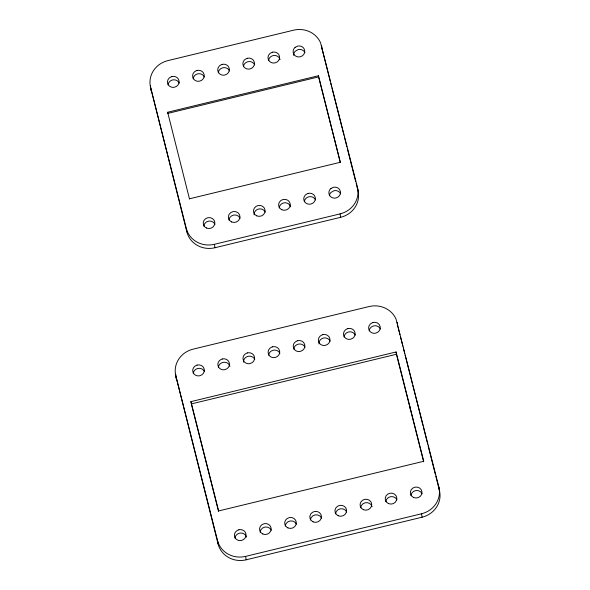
<?xml version="1.0" encoding="UTF-8"?>
<svg xmlns="http://www.w3.org/2000/svg" width="590" height="590" viewBox="0 0 590 590"><rect width="100%" height="100%" fill="white"/><g stroke="black" fill="none" stroke-linecap="round" stroke-linejoin="round"><path stroke-width="0.89" d="M318.43 75.741L318.615 76.884L167.826 113.391L167.641 112.248L318.43 75.741L340.342 162.272L189.552 198.778M150.59 87.379L186.337 228.551A23.364 21.911 -9.2 0 0 214.413 244.304L340.076 213.882A23.364 21.911 -9.2 0 0 357.393 187.133L320.532 42.709A23.371 21.919 -9.2 0 0 293.562 30.193L167.899 60.615A23.371 21.919 -9.2 0 0 150.59 87.379L186.89 231.981A23.364 21.911 -9.2 0 0 214.974 247.734L340.637 217.312A23.364 21.911 -9.2 0 0 357.953 190.563L357.393 187.133M190.946 401.635L396.06 351.972L423.738 461.277L218.625 510.933L190.946 401.635L191.315 403.921L396.428 354.258L396.06 351.972M175.827 375.904L217.54 540.617A23.364 21.911 -9.2 0 0 245.617 556.377L421.54 513.772A23.364 21.911 -9.2 0 0 438.857 487.023L396.03 319.065A23.371 21.919 -9.2 0 0 369.067 306.549L193.144 349.14A23.371 21.919 -9.2 0 0 175.827 375.904L218.094 544.046A23.364 21.911 -9.2 0 0 246.178 559.807L422.093 517.201A23.364 21.911 -9.2 0 0 439.417 490.452L438.857 487.023M321.985 48.645L322.199 49.383L321.646 45.954M397.49 325.002L397.704 325.739L397.151 322.31M397.933 326.624L399.961 334.641M400.411 336.418L402.889 346.212M403.339 347.997L404.696 353.336M405.146 355.121L412.358 383.611M412.808 385.388L415.294 395.182M415.744 396.967L422.956 425.456M423.406 427.234L427.691 444.152M428.141 445.929L435.354 474.426M435.803 476.204L439.417 490.452M322.428 50.275L330.348 81.553M330.798 83.338L331.477 86.015M331.934 87.807L333.291 93.168M333.741 94.953L342.112 128.015M342.561 129.8L343.926 135.162M344.376 136.954L346.861 146.777M347.318 148.569L355.689 181.632M356.139 183.416L357.953 190.563M396.428 354.258L423.657 461.8M318.615 76.884L340.305 162.523M167.641 112.248L189.508 199.029M191.544 404.806L218.543 511.442M409.895 406.628L410.264 408.914M421.54 513.772L422.093 517.201M340.076 213.882L340.637 217.312M214.413 244.304L214.974 247.734M245.617 556.377L246.178 559.807M186.337 228.551L186.89 231.981M217.54 540.617L218.094 544.046M234.975 538.198A5.841 5.48 -9.2 0 1 238.574 533.5L239.444 533.22A5.841 5.48 -9.2 0 1 245.233 534.901L245.772 535.587A5.841 5.48 -9.2 0 1 246.465 537.166M285.243 526.029A5.841 5.48 -9.2 0 1 296.445 524.178M410.898 495.607A5.841 5.48 -9.2 0 1 422.108 493.756M310.37 519.945A5.841 5.48 -9.2 0 1 321.58 518.094M335.504 513.861A5.841 5.48 -9.2 0 1 346.714 512.009M360.638 507.776A5.841 5.48 -9.2 0 1 372.128 506.736M385.772 501.692A5.841 5.48 -9.2 0 1 396.974 499.841M176.381 379.333A23.371 21.919 -9.2 0 1 175.754 374.222M260.109 532.114A5.841 5.48 -9.2 0 1 271.319 530.263M344.058 336.979A5.841 5.48 -9.2 0 1 347.658 332.281L348.528 332A5.841 5.48 -9.2 0 1 354.317 333.682L354.856 334.368A5.841 5.48 -9.2 0 1 355.269 335.127M318.925 343.926A5.841 5.48 -9.2 0 1 322.524 338.365L323.394 338.085A5.841 5.48 -9.2 0 1 329.183 339.766L329.721 340.452A5.841 5.48 -9.2 0 1 330.135 341.212M293.798 349.147A5.841 5.48 -9.2 0 1 297.389 344.449L298.26 344.169A5.841 5.48 -9.2 0 1 304.056 345.851L304.588 346.536A5.841 5.48 -9.2 0 1 305.001 347.296M369.193 330.894A5.841 5.48 -9.2 0 1 372.792 326.196L373.662 325.916A5.841 5.48 -9.2 0 1 379.451 327.598L379.99 328.283A5.841 5.48 -9.2 0 1 380.402 329.043M268.664 355.232A5.841 5.48 -9.2 0 1 272.263 350.534L273.133 350.254A5.841 5.48 -9.2 0 1 278.923 351.935L279.461 352.621A5.841 5.48 -9.2 0 1 279.874 353.381M218.396 367.4A5.841 5.48 -9.2 0 1 221.995 362.703L222.865 362.422A5.841 5.48 -9.2 0 1 228.655 364.104L229.193 364.79A5.841 5.48 -9.2 0 1 229.886 366.368M243.53 362.179A5.841 5.48 -9.2 0 1 247.129 356.618L247.999 356.338A5.841 5.48 -9.2 0 1 253.789 358.019L254.327 358.705A5.841 5.48 -9.2 0 1 254.74 359.465M193.269 373.485A5.841 5.48 -9.2 0 1 196.861 368.787L197.731 368.507A5.841 5.48 -9.2 0 1 203.528 370.188L204.059 370.874A5.841 5.48 -9.2 0 1 204.472 371.634M193.159 78.876A5.841 5.48 -9.2 0 1 196.758 74.185L197.628 73.898A5.841 5.48 -9.2 0 1 203.417 75.579L203.956 76.265A5.841 5.48 -9.2 0 1 204.369 77.025M293.687 55.401A5.841 5.48 -9.2 0 1 295.074 51.389L298.156 49.56A5.841 5.48 -9.2 0 1 303.946 51.242L304.484 51.927A5.841 5.48 -9.2 0 1 304.897 52.687M254.039 214.841A5.841 5.48 -9.2 0 1 265.249 212.127M329.441 195.725A5.841 5.48 -9.2 0 1 330.828 192.569L333.903 190.747A5.841 5.48 -9.2 0 1 339.7 192.421L340.231 193.114A5.841 5.48 -9.2 0 1 340.644 193.874M203.779 226.147A5.841 5.48 -9.2 0 1 214.981 224.296M228.913 220.063A5.841 5.48 -9.2 0 1 240.115 218.212M268.553 60.623A5.841 5.48 -9.2 0 1 272.152 55.925L273.023 55.644A5.841 5.48 -9.2 0 1 278.812 57.326L279.35 58.012A5.841 5.48 -9.2 0 1 280.044 59.59M243.427 66.707A5.841 5.48 -9.2 0 1 247.018 62.009L247.889 61.729A5.841 5.48 -9.2 0 1 253.685 63.41L254.216 64.096A5.841 5.48 -9.2 0 1 254.629 64.856M168.025 84.96A5.841 5.48 -9.2 0 1 171.624 80.27L172.494 79.989A5.841 5.48 -9.2 0 1 178.283 81.663L178.822 82.349A5.841 5.48 -9.2 0 1 179.235 83.109M304.307 201.81A5.841 5.48 -9.2 0 1 307.899 197.112L308.776 196.831A5.841 5.48 -9.2 0 1 314.566 198.506L315.097 199.199A5.841 5.48 -9.2 0 1 315.517 199.958M218.293 72.791A5.841 5.48 -9.2 0 1 221.884 68.101L222.762 67.813A5.841 5.48 -9.2 0 1 228.551 69.495L229.082 70.18A5.841 5.48 -9.2 0 1 229.503 70.94M151.143 90.808A23.371 21.919 -9.2 0 1 150.509 85.698M279.173 207.894A5.841 5.48 -9.2 0 1 290.663 206.854M295.17 47.34L294.521 47.96A5.841 5.48 -9.2 0 0 294.499 55.084L295.148 55.681A5.841 5.48 -9.2 0 0 299.388 56.913L300.288 56.758A5.841 5.48 -9.2 0 0 303.924 48.498L303.393 47.812A5.841 5.48 -9.2 0 0 297.603 46.131L295.17 47.34M330.924 188.52L330.275 189.139A5.841 5.48 -9.2 0 0 330.253 196.264L330.894 196.861A5.841 5.48 -9.2 0 0 335.135 198.093L336.042 197.945A5.841 5.48 -9.2 0 0 339.678 189.685L339.139 188.992A5.841 5.48 -9.2 0 0 333.35 187.318L330.924 188.52M171.941 76.56L171.071 76.84A5.841 5.48 -9.2 0 0 168.836 85.506L169.485 86.103A5.841 5.48 -9.2 0 0 173.726 87.335L174.633 87.18A5.841 5.48 -9.2 0 0 178.269 78.92L177.73 78.234A5.841 5.48 -9.2 0 0 171.941 76.56M197.075 70.468L196.197 70.756A5.841 5.48 -9.2 0 0 193.97 79.421L194.619 80.019A5.841 5.48 -9.2 0 0 198.859 81.25L199.759 81.096A5.841 5.48 -9.2 0 0 203.395 72.836L202.864 72.15A5.841 5.48 -9.2 0 0 197.075 70.468M222.201 64.384L221.331 64.671A5.841 5.48 -9.2 0 0 219.104 73.337L219.745 73.934A5.841 5.48 -9.2 0 0 223.994 75.166L224.893 75.011A5.841 5.48 -9.2 0 0 228.529 66.751L227.998 66.065A5.841 5.48 -9.2 0 0 222.201 64.384M247.335 58.299L246.465 58.58A5.841 5.48 -9.2 0 0 244.238 67.253L244.88 67.85A5.841 5.48 -9.2 0 0 249.12 69.082L250.027 68.927A5.841 5.48 -9.2 0 0 253.663 60.667L253.125 59.981A5.841 5.48 -9.2 0 0 247.335 58.299M272.469 52.215L271.599 52.495A5.841 5.48 -9.2 0 0 269.365 61.168L270.014 61.766A5.841 5.48 -9.2 0 0 274.254 62.997L275.161 62.842A5.841 5.48 -9.2 0 0 278.797 54.582L278.259 53.897A5.841 5.48 -9.2 0 0 272.469 52.215M308.216 193.402L307.346 193.682A5.841 5.48 -9.2 0 0 305.119 202.348L305.76 202.953A5.841 5.48 -9.2 0 0 310.008 204.177L310.908 204.029A5.841 5.48 -9.2 0 0 314.544 195.769L314.013 195.076A5.841 5.48 -9.2 0 0 308.216 193.402M197.178 365.077L196.308 365.358A5.841 5.48 -9.2 0 0 194.081 374.031L194.722 374.628A5.841 5.48 -9.2 0 0 198.963 375.86L199.87 375.705A5.841 5.48 -9.2 0 0 203.506 367.445L202.967 366.759A5.841 5.48 -9.2 0 0 197.178 365.077M222.312 358.993L221.442 359.273A5.841 5.48 -9.2 0 0 219.215 367.946L219.856 368.544A5.841 5.48 -9.2 0 0 224.097 369.775L225.004 369.62A5.841 5.48 -9.2 0 0 228.64 361.36L228.101 360.674A5.841 5.48 -9.2 0 0 222.312 358.993M247.446 352.909L246.576 353.189A5.841 5.48 -9.2 0 0 244.341 361.862L244.99 362.459A5.841 5.48 -9.2 0 0 249.231 363.691L250.138 363.536A5.841 5.48 -9.2 0 0 253.774 355.276L253.235 354.59A5.841 5.48 -9.2 0 0 247.446 352.909M272.573 346.824L271.702 347.104A5.841 5.48 -9.2 0 0 269.475 355.777L270.124 356.375A5.841 5.48 -9.2 0 0 274.365 357.606L275.264 357.452A5.841 5.48 -9.2 0 0 278.9 349.192L278.369 348.506A5.841 5.48 -9.2 0 0 272.573 346.824M297.707 340.74L296.836 341.02A5.841 5.48 -9.2 0 0 294.609 349.693L295.251 350.29A5.841 5.48 -9.2 0 0 299.491 351.522L300.399 351.367A5.841 5.48 -9.2 0 0 304.034 343.107L303.496 342.421A5.841 5.48 -9.2 0 0 297.707 340.74M322.841 334.655L321.97 334.936A5.841 5.48 -9.2 0 0 319.743 343.609L320.385 344.206A5.841 5.48 -9.2 0 0 324.625 345.438L325.533 345.283A5.841 5.48 -9.2 0 0 329.168 337.023L328.63 336.337A5.841 5.48 -9.2 0 0 322.841 334.655M347.975 328.571L347.104 328.851A5.841 5.48 -9.2 0 0 344.87 337.524L345.519 338.122A5.841 5.48 -9.2 0 0 349.759 339.353L350.667 339.198A5.841 5.48 -9.2 0 0 354.302 330.938L353.764 330.253A5.841 5.48 -9.2 0 0 347.975 328.571M373.101 322.487L372.231 322.767A5.841 5.48 -9.2 0 0 370.004 331.44L370.653 332.037A5.841 5.48 -9.2 0 0 374.893 333.269L375.793 333.114A5.841 5.48 -9.2 0 0 379.429 324.854L378.898 324.168A5.841 5.48 -9.2 0 0 373.101 322.487M238.891 529.791L238.013 530.071A5.841 5.48 -9.2 0 0 235.786 538.744L236.435 539.341A5.841 5.48 -9.2 0 0 240.676 540.573L241.576 540.418A5.841 5.48 -9.2 0 0 245.211 532.158L244.68 531.472A5.841 5.48 -9.2 0 0 238.891 529.791M313.106 521.848A5.841 5.48 -9.2 0 0 321.447 516.324A5.841 5.48 -9.2 0 0 312.339 512.385A5.841 5.48 -9.2 0 0 313.106 521.848M413.634 497.51A5.841 5.48 -9.2 0 0 421.975 491.986A5.841 5.48 -9.2 0 0 412.867 488.048A5.841 5.48 -9.2 0 0 413.634 497.51M262.838 534.016A5.841 5.48 -9.2 0 0 271.179 528.5A5.841 5.48 -9.2 0 0 262.078 524.554A5.841 5.48 -9.2 0 0 262.838 534.016M388.5 503.595A5.841 5.48 -9.2 0 0 396.841 498.071A5.841 5.48 -9.2 0 0 387.733 494.132A5.841 5.48 -9.2 0 0 388.5 503.595M363.366 509.679A5.841 5.48 -9.2 0 0 371.707 504.155A5.841 5.48 -9.2 0 0 362.607 500.217A5.841 5.48 -9.2 0 0 363.366 509.679M338.24 515.763A5.841 5.48 -9.2 0 0 346.581 510.239A5.841 5.48 -9.2 0 0 337.473 506.301A5.841 5.48 -9.2 0 0 338.24 515.763M287.972 527.932A5.841 5.48 -9.2 0 0 296.313 522.408A5.841 5.48 -9.2 0 0 287.205 518.47A5.841 5.48 -9.2 0 0 287.972 527.932M206.507 228.042A5.841 5.48 -9.2 0 0 214.849 222.526A5.841 5.48 -9.2 0 0 205.748 218.588A5.841 5.48 -9.2 0 0 206.507 228.042M256.775 215.874A5.841 5.48 -9.2 0 0 265.117 210.357A5.841 5.48 -9.2 0 0 256.008 206.412A5.841 5.48 -9.2 0 0 256.775 215.874M231.641 221.958A5.841 5.48 -9.2 0 0 239.982 216.442A5.841 5.48 -9.2 0 0 230.874 212.503A5.841 5.48 -9.2 0 0 231.641 221.958M281.902 209.789A5.841 5.48 -9.2 0 0 290.251 204.273A5.841 5.48 -9.2 0 0 281.142 200.327A5.841 5.48 -9.2 0 0 281.902 209.789"/></g></svg>
